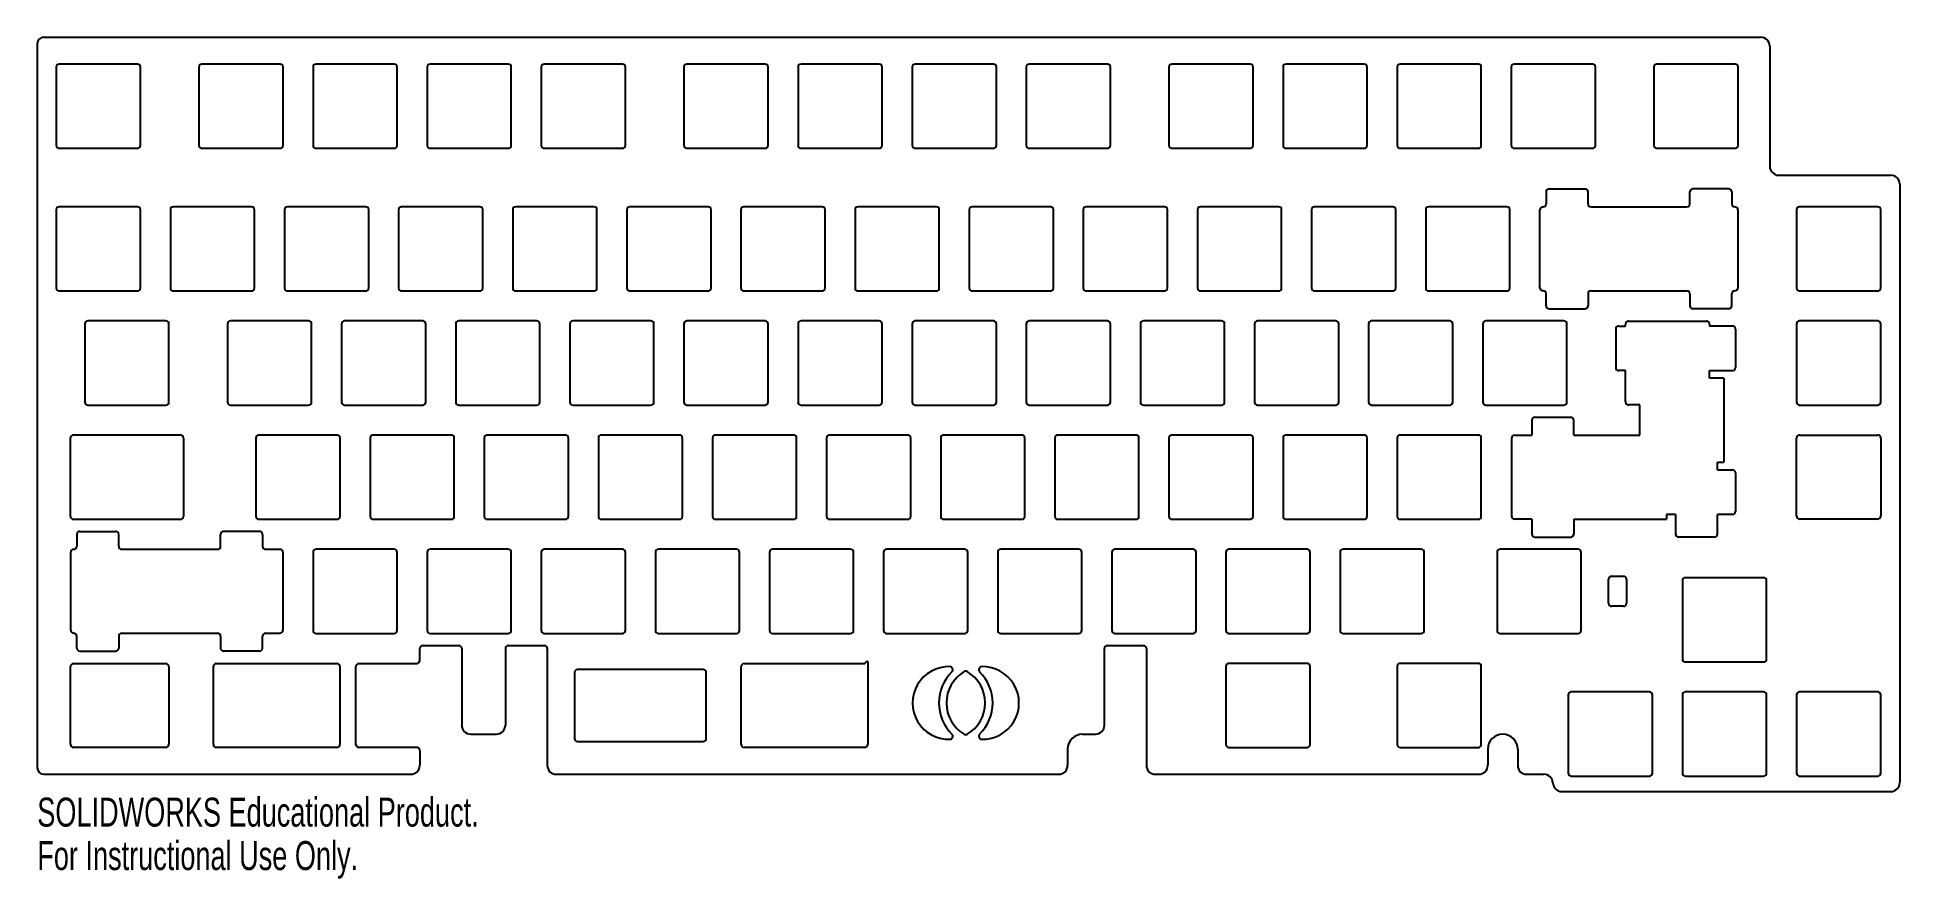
# Model space of a CAD drawing. Header units: millimetres. Extents: x 9 to 320, y -9 to 131.
import ezdxf

# ---------------------------------------------------------------- set-up
doc = ezdxf.new("R2010")
doc.units = ezdxf.units.MM
doc.styles.add('SLDTEXTSTYLE0', font='TXT', dxfattribs={"width": 0.7})

msp = doc.modelspace()

# ---------------------------------------------------------------- linework, layer by layer
at = {"color": 7, "linetype": 'Continuous', "lineweight": 25}
for p, q in [((9.96, 130.97), (296.56, 130.97)), ((8.86, 129.87), (8.86, 9.06)), ((298.06, 129.47), (298.06, 109.45)), ((12.03, 125.99), (12.03, 112.94)), ((25.58, 126.49), (12.53, 126.49)), ((26.08, 112.94), (26.08, 125.99)), ((35.84, 125.99), (35.84, 112.94)), ((49.39, 126.49), (36.34, 126.49)), ((49.89, 112.94), (49.89, 125.99)), ((54.89, 125.99), (54.89, 112.94)), ((68.44, 126.49), (55.39, 126.49)), ((68.94, 112.94), (68.94, 125.99)), ((73.94, 125.99), (73.94, 112.94)), ((87.49, 126.49), (74.44, 126.49)), ((87.99, 112.94), (87.99, 125.99)), ((92.99, 125.99), (92.99, 112.94)), ((106.54, 126.49), (93.49, 126.49)), ((107.04, 112.94), (107.04, 125.99)), ((116.81, 125.99), (116.81, 112.94)), ((130.36, 126.49), (117.31, 126.49)), ((130.86, 112.94), (130.86, 125.99)), ((135.86, 125.99), (135.86, 112.94)), ((149.41, 126.49), (136.36, 126.49)), ((149.91, 112.94), (149.91, 125.99)), ((154.91, 125.99), (154.91, 112.94)), ((168.46, 126.49), (155.41, 126.49)), ((168.96, 112.94), (168.96, 125.99)), ((173.96, 125.99), (173.96, 112.94)), ((187.51, 126.49), (174.46, 126.49)), ((188.01, 112.94), (188.01, 125.99)), ((197.77, 125.99), (197.77, 112.94)), ((211.32, 126.49), (198.27, 126.49)), ((211.82, 112.94), (211.82, 125.99)), ((216.82, 125.99), (216.82, 112.94)), ((230.37, 126.49), (217.32, 126.49)), ((230.87, 112.94), (230.87, 125.99)), ((235.87, 125.99), (235.87, 112.94)), ((249.42, 126.49), (236.37, 126.49)), ((249.92, 112.94), (249.92, 125.99)), ((254.92, 125.99), (254.92, 112.94)), ((268.47, 126.49), (255.42, 126.49)), ((268.97, 112.94), (268.97, 125.99)), ((278.73, 125.99), (278.73, 112.94)), ((292.28, 126.49), (279.23, 126.49)), ((292.78, 112.94), (292.78, 125.99)), ((12.53, 112.44), (25.58, 112.44)), ((36.34, 112.44), (49.39, 112.44)), ((55.39, 112.44), (68.44, 112.44)), ((74.44, 112.44), (87.49, 112.44)), ((93.49, 112.44), (106.54, 112.44)), ((117.31, 112.44), (130.36, 112.44)), ((136.36, 112.44), (149.41, 112.44)), ((155.41, 112.44), (168.46, 112.44)), ((174.46, 112.44), (187.51, 112.44)), ((198.27, 112.44), (211.32, 112.44)), ((217.32, 112.44), (230.37, 112.44)), ((236.37, 112.44), (249.42, 112.44)), ((255.42, 112.44), (268.47, 112.44)), ((279.23, 112.44), (292.28, 112.44)), ((299.56, 107.95), (318.27, 107.95)), ((319.77, 106.45), (319.77, 6.59)), ((25.58, 102.68), (12.53, 102.68)), ((44.63, 102.68), (31.58, 102.68)), ((63.68, 102.68), (50.63, 102.68)), ((82.73, 102.68), (69.68, 102.68)), ((101.78, 102.68), (88.73, 102.68)), ((120.83, 102.68), (107.78, 102.68)), ((139.88, 102.68), (126.83, 102.68)), ((158.93, 102.68), (145.88, 102.68)), ((177.98, 102.68), (164.93, 102.68)), ((197.03, 102.68), (183.98, 102.68)), ((216.08, 102.68), (203.03, 102.68)), ((235.13, 102.68), (222.08, 102.68)), ((254.18, 102.68), (241.13, 102.68)), ((260.21, 102.66), (260.23, 102.66)), ((260.73, 105.16), (260.73, 103.16)), ((261.23, 105.66), (267.23, 105.66)), ((267.73, 103.16), (267.73, 105.16)), ((268.23, 102.66), (284.23, 102.66)), ((284.73, 103.16), (284.73, 105.16)), ((291.23, 105.66), (285.23, 105.66)), ((291.73, 105.16), (291.73, 103.16)), ((292.23, 102.66), (292.26, 102.66)), ((316.09, 102.68), (303.04, 102.68)), ((12.03, 102.18), (12.03, 89.13)), ((26.08, 89.13), (26.08, 102.18)), ((31.08, 102.18), (31.08, 89.13)), ((45.13, 89.13), (45.13, 102.18)), ((50.13, 102.18), (50.13, 89.13)), ((64.18, 89.13), (64.18, 102.18)), ((69.18, 102.18), (69.18, 89.13)), ((83.23, 89.13), (83.23, 102.18)), ((88.23, 102.18), (88.23, 89.13)), ((102.28, 89.13), (102.28, 102.18)), ((107.28, 102.18), (107.28, 89.13)), ((121.33, 89.13), (121.33, 102.18)), ((126.33, 102.18), (126.33, 89.13)), ((140.38, 89.13), (140.38, 102.18)), ((145.38, 102.18), (145.38, 89.13)), ((159.43, 89.13), (159.43, 102.18)), ((164.43, 102.18), (164.43, 89.13)), ((178.48, 89.13), (178.48, 102.18)), ((183.48, 102.18), (183.48, 89.13)), ((197.53, 89.13), (197.53, 102.18)), ((202.53, 102.18), (202.53, 89.13)), ((216.58, 89.13), (216.58, 102.18)), ((221.58, 102.18), (221.58, 89.13)), ((235.63, 89.13), (235.63, 102.18)), ((240.63, 102.18), (240.63, 89.13)), ((254.68, 89.13), (254.68, 102.18)), ((259.71, 89.16), (259.71, 102.16)), ((292.76, 102.16), (292.76, 89.16)), ((302.54, 102.18), (302.54, 89.13)), ((316.59, 89.13), (316.59, 102.18)), ((12.53, 88.63), (25.58, 88.63)), ((31.58, 88.63), (44.63, 88.63)), ((50.63, 88.63), (63.68, 88.63)), ((69.68, 88.63), (82.73, 88.63)), ((88.73, 88.63), (101.78, 88.63)), ((107.78, 88.63), (120.83, 88.63)), ((126.83, 88.63), (139.88, 88.63)), ((145.88, 88.63), (158.93, 88.63)), ((164.93, 88.63), (177.98, 88.63)), ((183.98, 88.63), (197.03, 88.63)), ((203.03, 88.63), (216.08, 88.63)), ((222.08, 88.63), (235.13, 88.63)), ((241.13, 88.63), (254.18, 88.63)), ((260.23, 88.66), (260.21, 88.66)), ((260.73, 86.16), (260.73, 88.16)), ((267.73, 88.16), (267.73, 86.16)), ((268.23, 88.66), (284.23, 88.66)), ((284.73, 88.16), (284.73, 86.16)), ((291.73, 86.16), (291.73, 88.16)), ((292.23, 88.66), (292.26, 88.66)), ((303.04, 88.63), (316.09, 88.63)), ((261.23, 85.66), (267.23, 85.66)), ((291.23, 85.66), (285.23, 85.66)), ((16.79, 83.13), (16.79, 70.08)), ((30.34, 83.63), (17.29, 83.63)), ((30.84, 70.08), (30.84, 83.13)), ((40.61, 83.13), (40.61, 70.08)), ((54.16, 83.63), (41.11, 83.63)), ((54.66, 70.08), (54.66, 83.13)), ((59.66, 83.13), (59.66, 70.08)), ((73.21, 83.63), (60.16, 83.63)), ((73.71, 70.08), (73.71, 83.13)), ((78.71, 83.13), (78.71, 70.08)), ((92.26, 83.63), (79.21, 83.63)), ((92.76, 70.08), (92.76, 83.13)), ((97.76, 83.13), (97.76, 70.08)), ((111.31, 83.63), (98.26, 83.63)), ((111.81, 70.08), (111.81, 83.13)), ((116.81, 83.13), (116.81, 70.08)), ((130.36, 83.63), (117.31, 83.63)), ((130.86, 70.08), (130.86, 83.13)), ((135.86, 83.13), (135.86, 70.08)), ((149.41, 83.63), (136.36, 83.63)), ((149.91, 70.08), (149.91, 83.13)), ((154.91, 83.13), (154.91, 70.08)), ((168.46, 83.63), (155.41, 83.63)), ((168.96, 70.08), (168.96, 83.13)), ((173.96, 83.13), (173.96, 70.08)), ((187.51, 83.63), (174.46, 83.63)), ((188.01, 70.08), (188.01, 83.13)), ((193.01, 83.13), (193.01, 70.08)), ((206.56, 83.63), (193.51, 83.63)), ((207.06, 70.08), (207.06, 83.13)), ((212.06, 83.13), (212.06, 70.08)), ((225.61, 83.63), (212.56, 83.63)), ((226.11, 70.08), (226.11, 83.13)), ((231.11, 83.13), (231.11, 70.08)), ((244.66, 83.63), (231.61, 83.63)), ((245.16, 70.08), (245.16, 83.13)), ((250.16, 83.13), (250.16, 70.08)), ((263.71, 83.63), (250.66, 83.63)), ((264.21, 70.08), (264.21, 83.13)), ((272.35, 82.28), (272.35, 75.84)), ((272.85, 82.78), (273.99, 82.78)), ((273.99, 82.78), (273.99, 83.11)), ((274.49, 83.61), (287.49, 83.61)), ((287.99, 83.11), (288, 82.78)), ((291.85, 82.78), (288, 82.78)), ((292.35, 82.28), (292.35, 75.84)), ((302.54, 83.13), (302.54, 70.08)), ((316.09, 83.63), (303.04, 83.63)), ((316.59, 70.08), (316.59, 83.13)), ((273.99, 75.34), (272.85, 75.34)), ((273.99, 70.11), (273.99, 75.34)), ((288, 74.06), (288, 75.34)), ((288, 75.34), (291.85, 75.34)), ((290.38, 74.06), (288, 74.06)), ((290.38, 74.06), (290.38, 60.06)), ((17.29, 69.58), (30.34, 69.58)), ((41.11, 69.58), (54.16, 69.58)), ((60.16, 69.58), (73.21, 69.58)), ((79.21, 69.58), (92.26, 69.58)), ((98.26, 69.58), (111.31, 69.58)), ((117.31, 69.58), (130.36, 69.58)), ((136.36, 69.58), (149.41, 69.58)), ((155.41, 69.58), (168.46, 69.58)), ((174.46, 69.58), (187.51, 69.58)), ((193.51, 69.58), (206.56, 69.58)), ((212.56, 69.58), (225.61, 69.58)), ((231.61, 69.58), (244.66, 69.58)), ((250.66, 69.58), (263.71, 69.58)), ((276.38, 69.61), (274.49, 69.61)), ((276.38, 64.56), (276.38, 69.61)), ((303.04, 69.58), (316.09, 69.58)), ((258.35, 67.06), (258.35, 64.56)), ((258.85, 67.56), (264.85, 67.56)), ((265.35, 64.56), (265.35, 67.06)), ((14.39, 51.06), (14.39, 64.06)), ((14.94, 64.61), (32.7, 64.61)), ((33.25, 64.06), (33.25, 51.06)), ((45.37, 64.08), (45.37, 51.03)), ((58.92, 64.58), (45.87, 64.58)), ((59.42, 51.03), (59.42, 64.08)), ((64.42, 64.08), (64.42, 51.03)), ((77.97, 64.58), (64.92, 64.58)), ((78.47, 51.03), (78.47, 64.08)), ((83.47, 64.08), (83.47, 51.03)), ((97.02, 64.58), (83.97, 64.58)), ((97.52, 51.03), (97.52, 64.08)), ((102.52, 64.08), (102.52, 51.03)), ((116.07, 64.58), (103.02, 64.58)), ((116.57, 51.03), (116.57, 64.08)), ((121.57, 64.08), (121.57, 51.03)), ((135.12, 64.58), (122.07, 64.58)), ((135.62, 51.03), (135.62, 64.08)), ((140.62, 64.08), (140.62, 51.03)), ((154.17, 64.58), (141.12, 64.58)), ((154.67, 51.03), (154.67, 64.08)), ((159.67, 64.08), (159.67, 51.03)), ((173.22, 64.58), (160.17, 64.58)), ((173.72, 51.03), (173.72, 64.08)), ((178.72, 64.08), (178.72, 51.03)), ((192.27, 64.58), (179.22, 64.58)), ((192.77, 51.03), (192.77, 64.08)), ((197.77, 64.08), (197.77, 51.03)), ((211.32, 64.58), (198.27, 64.58)), ((211.82, 51.03), (211.82, 64.08)), ((216.82, 64.08), (216.82, 51.03)), ((230.37, 64.58), (217.32, 64.58)), ((230.87, 51.03), (230.87, 64.08)), ((235.87, 64.08), (235.87, 51.03)), ((249.42, 64.58), (236.37, 64.58)), ((249.92, 51.03), (249.92, 64.08)), ((254.95, 64.06), (254.95, 51.06)), ((255.45, 64.56), (258.35, 64.56)), ((265.35, 64.56), (276.38, 64.56)), ((302.54, 51.06), (302.54, 64.06)), ((303.07, 64.58), (316.12, 64.58)), ((316.59, 64.11), (316.59, 51.06)), ((289.35, 58.78), (289.35, 60.06)), ((289.35, 60.06), (290.38, 60.06)), ((289.35, 58.78), (291.85, 58.78)), ((292.35, 58.28), (292.35, 51.84)), ((32.7, 50.51), (14.94, 50.51)), ((45.87, 50.53), (58.92, 50.53)), ((64.92, 50.53), (77.97, 50.53)), ((83.97, 50.53), (97.02, 50.53)), ((103.02, 50.53), (116.07, 50.53)), ((122.07, 50.53), (135.12, 50.53)), ((141.12, 50.53), (154.17, 50.53)), ((160.17, 50.53), (173.22, 50.53)), ((179.22, 50.53), (192.27, 50.53)), ((198.27, 50.53), (211.32, 50.53)), ((217.32, 50.53), (230.37, 50.53)), ((236.37, 50.53), (249.42, 50.53)), ((258.35, 50.56), (255.45, 50.56)), ((258.35, 50.56), (258.35, 48.06)), ((265.35, 50.56), (265.35, 48.06)), ((265.35, 50.56), (280.85, 50.56)), ((280.85, 51.34), (280.85, 50.56)), ((282.35, 51.34), (280.85, 51.34)), ((282.35, 51.34), (282.35, 48.06)), ((289.35, 48.06), (289.35, 51.34)), ((291.85, 51.34), (289.35, 51.34)), ((316.07, 50.53), (303.07, 50.53)), ((15.46, 48.01), (15.46, 46.01)), ((15.96, 48.51), (21.96, 48.51)), ((22.46, 46.01), (22.46, 48.01)), ((39.46, 46.01), (39.46, 48.01)), ((45.96, 48.51), (39.96, 48.51)), ((46.46, 48.01), (46.46, 46.01)), ((258.85, 47.56), (264.85, 47.56)), ((288.85, 47.56), (282.85, 47.56)), ((14.44, 32.01), (14.44, 45.01)), ((14.94, 45.51), (14.96, 45.51)), ((22.96, 45.51), (38.96, 45.51)), ((46.96, 45.51), (49.37, 45.51)), ((49.87, 45.01), (49.87, 32.01)), ((54.89, 45.03), (54.89, 31.98)), ((68.44, 45.53), (55.39, 45.53)), ((68.94, 31.98), (68.94, 45.03)), ((73.94, 45.03), (73.94, 31.98)), ((87.49, 45.53), (74.44, 45.53)), ((87.99, 31.98), (87.99, 45.03)), ((92.99, 45.03), (92.99, 31.98)), ((106.54, 45.53), (93.49, 45.53)), ((107.04, 31.98), (107.04, 45.03)), ((112.04, 45.03), (112.04, 31.98)), ((125.59, 45.53), (112.54, 45.53)), ((126.09, 31.98), (126.09, 45.03)), ((131.09, 45.03), (131.09, 31.98)), ((144.64, 45.53), (131.59, 45.53)), ((145.14, 31.98), (145.14, 45.03)), ((150.14, 45.03), (150.14, 31.98)), ((163.69, 45.53), (150.64, 45.53)), ((164.19, 31.98), (164.19, 45.03)), ((169.19, 45.03), (169.19, 31.98)), ((182.74, 45.53), (169.69, 45.53)), ((183.24, 31.98), (183.24, 45.03)), ((188.24, 45.03), (188.24, 31.98)), ((201.79, 45.53), (188.74, 45.53)), ((202.29, 31.98), (202.29, 45.03)), ((207.29, 45.03), (207.29, 31.98)), ((220.84, 45.53), (207.79, 45.53)), ((221.34, 31.98), (221.34, 45.03)), ((226.34, 45.03), (226.34, 31.98)), ((239.89, 45.53), (226.84, 45.53)), ((240.39, 31.98), (240.39, 45.03)), ((252.54, 45.03), (252.54, 31.98)), ((266.09, 45.53), (253.04, 45.53)), ((266.59, 31.98), (266.59, 45.03)), ((271.16, 36.51), (271.16, 40.51)), ((271.66, 41.01), (273.66, 41.01)), ((274.16, 40.51), (274.16, 36.51)), ((297.04, 40.77), (283.99, 40.77)), ((283.49, 40.27), (283.49, 27.22)), ((297.54, 27.22), (297.54, 40.27)), ((273.66, 36.01), (271.66, 36.01)), ((14.96, 31.51), (14.94, 31.51)), ((22.96, 31.51), (38.96, 31.51)), ((46.96, 31.51), (49.37, 31.51)), ((55.39, 31.48), (68.44, 31.48)), ((74.44, 31.48), (87.49, 31.48)), ((93.49, 31.48), (106.54, 31.48)), ((112.54, 31.48), (125.59, 31.48)), ((131.59, 31.48), (144.64, 31.48)), ((150.64, 31.48), (163.69, 31.48)), ((169.69, 31.48), (182.74, 31.48)), ((188.74, 31.48), (201.79, 31.48)), ((207.79, 31.48), (220.84, 31.48)), ((226.84, 31.48), (239.89, 31.48)), ((253.04, 31.48), (266.09, 31.48)), ((15.46, 29.01), (15.46, 31.01)), ((15.96, 28.51), (21.96, 28.51)), ((22.46, 31.01), (22.46, 29.01)), ((39.46, 31.01), (39.46, 29.01)), ((45.96, 28.51), (39.96, 28.51)), ((46.46, 29.01), (46.46, 31.01)), ((72.71, 26.96), (72.71, 28.96)), ((73.21, 29.46), (79.21, 29.46)), ((79.71, 28.96), (79.71, 16.16)), ((87, 28.96), (87, 16.16)), ((87.5, 29.46), (93.5, 29.46)), ((94, 28.96), (94, 9.46)), ((187, 16.16), (187, 28.96)), ((187.5, 29.46), (193.5, 29.46)), ((194, 28.96), (194, 9.46)), ((14.43, 12.96), (14.43, 25.96)), ((14.93, 26.46), (30.32, 26.46)), ((30.82, 25.96), (30.82, 12.96)), ((38.25, 12.96), (38.25, 25.96)), ((38.75, 26.46), (58.89, 26.46)), ((59.39, 25.96), (59.39, 12.96)), ((62.06, 12.96), (62.06, 25.96)), ((62.56, 26.46), (72.21, 26.46)), ((98.54, 24.96), (98.54, 13.96)), ((120.04, 25.46), (99.04, 25.46)), ((120.54, 13.96), (120.54, 24.96)), ((126.36, 12.96), (126.36, 25.96)), ((126.86, 26.46), (147, 26.46)), ((147.5, 26.78), (147.5, 12.96)), ((207.29, 25.98), (207.29, 12.93)), ((220.84, 26.48), (207.79, 26.48)), ((221.34, 12.93), (221.34, 25.98)), ((235.87, 25.98), (235.87, 12.93)), ((249.42, 26.48), (236.37, 26.48)), ((249.92, 12.93), (249.92, 25.98)), ((283.99, 26.72), (297.04, 26.72)), ((264.44, 21.22), (264.44, 8.17)), ((277.99, 21.72), (264.94, 21.72)), ((278.49, 8.17), (278.49, 21.22)), ((283.49, 21.22), (283.49, 8.17)), ((297.04, 21.72), (283.99, 21.72)), ((297.54, 8.17), (297.54, 21.22)), ((302.54, 21.22), (302.54, 8.17)), ((316.09, 21.72), (303.04, 21.72)), ((316.59, 8.17), (316.59, 21.22)), ((30.32, 12.46), (14.93, 12.46)), ((58.89, 12.46), (38.75, 12.46)), ((72.21, 12.46), (62.56, 12.46)), ((81.21, 14.66), (85.5, 14.66)), ((99.04, 13.46), (120.04, 13.46)), ((147, 12.46), (126.86, 12.46)), ((183.36, 14.66), (185.5, 14.66)), ((72.71, 11.96), (72.71, 9.46)), ((180.86, 12.16), (180.86, 9.46)), ((207.79, 12.43), (220.84, 12.43)), ((236.37, 12.43), (249.42, 12.43)), ((250.99, 12.16), (250.99, 9.46)), ((255.99, 12.16), (255.99, 9.46)), ((9.96, 7.96), (71.21, 7.96)), ((95.5, 7.96), (179.36, 7.96)), ((195.5, 7.96), (249.49, 7.96)), ((257.49, 7.96), (260.37, 7.96)), ((264.94, 7.67), (277.99, 7.67)), ((283.99, 7.67), (297.04, 7.67)), ((303.04, 7.67), (316.09, 7.67)), ((263.37, 5.09), (318.27, 5.09))]:
    msp.add_line(p, q, dxfattribs=at)
for centre, radius, start, end in [((9.96, 129.87), 1.1, 90, 180), ((296.56, 129.47), 1.5, 0, 90), ((12.53, 125.99), 0.5, 90, 180), ((25.58, 125.99), 0.5, 0, 90), ((36.34, 125.99), 0.5, 90, 180), ((49.39, 125.99), 0.5, 0, 90), ((55.39, 125.99), 0.5, 90, 180), ((68.44, 125.99), 0.5, 0, 90), ((74.44, 125.99), 0.5, 90, 180), ((87.49, 125.99), 0.5, 0, 90), ((93.49, 125.99), 0.5, 90, 180), ((106.54, 125.99), 0.5, 0, 90), ((117.31, 125.99), 0.5, 90, 180), ((130.36, 125.99), 0.5, 0, 90), ((136.36, 125.99), 0.5, 90, 180), ((149.41, 125.99), 0.5, 0, 90), ((155.41, 125.99), 0.5, 90, 180), ((168.46, 125.99), 0.5, 0, 90), ((174.46, 125.99), 0.5, 90, 180), ((187.51, 125.99), 0.5, 0, 90), ((198.27, 125.99), 0.5, 90, 180), ((211.32, 125.99), 0.5, 360, 90), ((217.32, 125.99), 0.5, 90, 180), ((230.37, 125.99), 0.5, 360, 90), ((236.37, 125.99), 0.5, 90, 180), ((249.42, 125.99), 0.5, 360, 90), ((255.42, 125.99), 0.5, 90, 180), ((268.47, 125.99), 0.5, 0, 90), ((279.23, 125.99), 0.5, 90, 180), ((292.28, 125.99), 0.5, 0, 90), ((12.53, 112.94), 0.5, 180, 270), ((25.58, 112.94), 0.5, 270, 360), ((36.34, 112.94), 0.5, 180, 270), ((49.39, 112.94), 0.5, 270, 360), ((55.39, 112.94), 0.5, 180, 270), ((68.44, 112.94), 0.5, 270, 360), ((74.44, 112.94), 0.5, 180, 270), ((87.49, 112.94), 0.5, 270, 360), ((93.49, 112.94), 0.5, 180, 270), ((106.54, 112.94), 0.5, 270, 360), ((117.31, 112.94), 0.5, 180, 270), ((130.36, 112.94), 0.5, 270, 360), ((136.36, 112.94), 0.5, 180, 270), ((149.41, 112.94), 0.5, 270, 360), ((155.41, 112.94), 0.5, 180, 270), ((168.46, 112.94), 0.5, 270, 360), ((174.46, 112.94), 0.5, 180, 270), ((187.51, 112.94), 0.5, 270, 360), ((198.27, 112.94), 0.5, 180, 270), ((211.32, 112.94), 0.5, 270, 0), ((217.32, 112.94), 0.5, 180, 270), ((230.37, 112.94), 0.5, 270, 0), ((236.37, 112.94), 0.5, 180, 270), ((249.42, 112.94), 0.5, 270, 0), ((255.42, 112.94), 0.5, 180, 270), ((268.47, 112.94), 0.5, 270, 0), ((279.23, 112.94), 0.5, 180, 270), ((292.28, 112.94), 0.5, 270, 360), ((299.56, 109.45), 1.5, 180, 270), ((318.27, 106.45), 1.5, 0, 90), ((12.53, 102.18), 0.5, 90, 180), ((25.58, 102.18), 0.5, 0, 90), ((31.58, 102.18), 0.5, 90, 180), ((44.63, 102.18), 0.5, 0, 90), ((50.63, 102.18), 0.5, 90, 180), ((63.68, 102.18), 0.5, 360, 90), ((69.68, 102.18), 0.5, 90, 180), ((82.73, 102.18), 0.5, 360, 90), ((88.73, 102.18), 0.5, 90, 180), ((101.78, 102.18), 0.5, 0, 90), ((107.78, 102.18), 0.5, 90, 180), ((120.83, 102.18), 0.5, 0, 90), ((126.83, 102.18), 0.5, 90, 180), ((139.88, 102.18), 0.5, 0, 90), ((145.88, 102.18), 0.5, 90, 180), ((158.93, 102.18), 0.5, 0, 90), ((164.93, 102.18), 0.5, 90, 180), ((177.98, 102.18), 0.5, 0, 90), ((183.98, 102.18), 0.5, 90, 180), ((197.03, 102.18), 0.5, 0, 90), ((203.03, 102.18), 0.5, 90, 180), ((216.08, 102.18), 0.5, 0, 90), ((222.08, 102.18), 0.5, 90, 180), ((235.13, 102.18), 0.5, 0, 90), ((241.13, 102.18), 0.5, 90, 180), ((254.18, 102.18), 0.5, 0, 90), ((260.21, 102.16), 0.5, 90, 180), ((260.23, 103.16), 0.5, 270, 0), ((261.23, 105.16), 0.5, 90, 180), ((267.23, 105.16), 0.5, 360, 90), ((268.23, 103.16), 0.5, 180, 270), ((284.23, 103.16), 0.5, 270, 0), ((285.23, 105.16), 0.5, 90, 180), ((291.23, 105.16), 0.5, 0, 90), ((292.23, 103.16), 0.5, 180, 270), ((292.26, 102.16), 0.5, 360, 90), ((303.04, 102.18), 0.5, 90, 180), ((316.09, 102.18), 0.5, 0, 90), ((12.53, 89.13), 0.5, 180, 270), ((25.58, 89.13), 0.5, 270, 0), ((31.58, 89.13), 0.5, 180, 270), ((44.63, 89.13), 0.5, 270, 360), ((50.63, 89.13), 0.5, 180, 270), ((63.68, 89.13), 0.5, 270, 0), ((69.68, 89.13), 0.5, 180, 270), ((82.73, 89.13), 0.5, 270, 0), ((88.73, 89.13), 0.5, 180, 270), ((101.78, 89.13), 0.5, 270, 0), ((107.78, 89.13), 0.5, 180, 270), ((120.83, 89.13), 0.5, 270, 0), ((126.83, 89.13), 0.5, 180, 270), ((139.88, 89.13), 0.5, 270, 360), ((145.88, 89.13), 0.5, 180, 270), ((158.93, 89.13), 0.5, 270, 360), ((164.93, 89.13), 0.5, 180, 270), ((177.98, 89.13), 0.5, 270, 360), ((183.98, 89.13), 0.5, 180, 270), ((197.03, 89.13), 0.5, 270, 360), ((203.03, 89.13), 0.5, 180, 270), ((216.08, 89.13), 0.5, 270, 360), ((222.08, 89.13), 0.5, 180, 270), ((235.13, 89.13), 0.5, 270, 360), ((241.13, 89.13), 0.5, 180, 270), ((254.18, 89.13), 0.5, 270, 0), ((260.21, 89.16), 0.5, 180, 270), ((260.23, 88.16), 0.5, 0, 90), ((268.23, 88.16), 0.5, 90, 180), ((284.23, 88.16), 0.5, 360, 90), ((292.23, 88.16), 0.5, 90, 180), ((292.26, 89.16), 0.5, 270, 360), ((303.04, 89.13), 0.5, 180, 270), ((316.09, 89.13), 0.5, 270, 0), ((261.23, 86.16), 0.5, 180, 270), ((267.23, 86.16), 0.5, 270, 360), ((285.23, 86.16), 0.5, 180, 270), ((291.23, 86.16), 0.5, 270, 360), ((17.29, 83.13), 0.5, 90, 180), ((30.34, 83.13), 0.5, 0, 90), ((41.11, 83.13), 0.5, 90, 180), ((54.16, 83.13), 0.5, 360, 90), ((60.16, 83.13), 0.5, 90, 180), ((73.21, 83.13), 0.5, 0, 90), ((79.21, 83.13), 0.5, 90, 180), ((92.26, 83.13), 0.5, 360, 90), ((98.26, 83.13), 0.5, 90, 180), ((111.31, 83.13), 0.5, 360, 90), ((117.31, 83.13), 0.5, 90, 180), ((130.36, 83.13), 0.5, 0, 90), ((136.36, 83.13), 0.5, 90, 180), ((149.41, 83.13), 0.5, 0, 90), ((155.41, 83.13), 0.5, 90, 180), ((168.46, 83.13), 0.5, 0, 90), ((174.46, 83.13), 0.5, 90, 180), ((187.51, 83.13), 0.5, 0, 90), ((193.51, 83.13), 0.5, 90, 180), ((206.56, 83.13), 0.5, 0, 90), ((212.56, 83.13), 0.5, 90, 180), ((225.61, 83.13), 0.5, 0, 90), ((231.61, 83.13), 0.5, 90, 180), ((244.66, 83.13), 0.5, 0, 90), ((250.66, 83.13), 0.5, 90, 180), ((263.71, 83.13), 0.5, 360, 90), ((272.85, 82.28), 0.5, 90, 180), ((274.49, 83.11), 0.5, 90, 180), ((287.49, 83.11), 0.5, 0, 90), ((291.85, 82.28), 0.5, 360, 90), ((303.04, 83.13), 0.5, 90, 180), ((316.09, 83.13), 0.5, 0, 90), ((272.85, 75.84), 0.5, 180, 270), ((291.85, 75.84), 0.5, 270, 360), ((17.29, 70.08), 0.5, 180, 270), ((30.34, 70.08), 0.5, 270, 0), ((41.11, 70.08), 0.5, 180, 270), ((54.16, 70.08), 0.5, 270, 0), ((60.16, 70.08), 0.5, 180, 270), ((73.21, 70.08), 0.5, 270, 0), ((79.21, 70.08), 0.5, 180, 270), ((92.26, 70.08), 0.5, 270, 0), ((98.26, 70.08), 0.5, 180, 270), ((111.31, 70.08), 0.5, 270, 0), ((117.31, 70.08), 0.5, 180, 270), ((130.36, 70.08), 0.5, 270, 360), ((136.36, 70.08), 0.5, 180, 270), ((149.41, 70.08), 0.5, 270, 360), ((155.41, 70.08), 0.5, 180, 270), ((168.46, 70.08), 0.5, 270, 360), ((174.46, 70.08), 0.5, 180, 270), ((187.51, 70.08), 0.5, 270, 360), ((193.51, 70.08), 0.5, 180, 270), ((206.56, 70.08), 0.5, 270, 360), ((212.56, 70.08), 0.5, 180, 270), ((225.61, 70.08), 0.5, 270, 360), ((231.61, 70.08), 0.5, 180, 270), ((244.66, 70.08), 0.5, 270, 360), ((250.66, 70.08), 0.5, 180, 270), ((263.71, 70.08), 0.5, 270, 0), ((274.49, 70.11), 0.5, 180, 270), ((303.04, 70.08), 0.5, 180, 270), ((316.09, 70.08), 0.5, 270, 0), ((258.85, 67.06), 0.5, 90, 180), ((264.85, 67.06), 0.5, 360, 90), ((14.94, 64.06), 0.55, 90, 180), ((32.7, 64.06), 0.55, 0, 90), ((45.87, 64.08), 0.5, 90, 180), ((58.92, 64.08), 0.5, 0, 90), ((64.92, 64.08), 0.5, 90, 180), ((77.97, 64.08), 0.5, 0, 90), ((83.97, 64.08), 0.5, 90, 180), ((97.02, 64.08), 0.5, 0, 90), ((103.02, 64.08), 0.5, 90, 180), ((116.07, 64.08), 0.5, 0, 90), ((122.07, 64.08), 0.5, 90, 180), ((135.12, 64.08), 0.5, 360, 90), ((141.12, 64.08), 0.5, 90, 180), ((154.17, 64.08), 0.5, 360, 90), ((160.17, 64.08), 0.5, 90, 180), ((173.22, 64.08), 0.5, 360, 90), ((179.22, 64.08), 0.5, 90, 180), ((192.27, 64.08), 0.5, 360, 90), ((198.27, 64.08), 0.5, 90, 180), ((211.32, 64.08), 0.5, 360, 90), ((217.32, 64.08), 0.5, 90, 180), ((230.37, 64.08), 0.5, 360, 90), ((236.37, 64.08), 0.5, 90, 180), ((249.42, 64.08), 0.5, 360, 90), ((255.45, 64.06), 0.5, 90, 180), ((303.07, 64.06), 0.525, 90, 180), ((316.12, 64.11), 0.475, 360, 90), ((291.85, 58.28), 0.5, 0, 90), ((14.94, 51.06), 0.55, 180, 270), ((32.7, 51.06), 0.55, 270, 0), ((45.87, 51.03), 0.5, 180, 270), ((58.92, 51.03), 0.5, 270, 360), ((64.92, 51.03), 0.5, 180, 270), ((77.97, 51.03), 0.5, 270, 0), ((83.97, 51.03), 0.5, 180, 270), ((97.02, 51.03), 0.5, 270, 0), ((103.02, 51.03), 0.5, 180, 270), ((116.07, 51.03), 0.5, 270, 0), ((122.07, 51.03), 0.5, 180, 270), ((135.12, 51.03), 0.5, 270, 0), ((141.12, 51.03), 0.5, 180, 270), ((154.17, 51.03), 0.5, 270, 0), ((160.17, 51.03), 0.5, 180, 270), ((173.22, 51.03), 0.5, 270, 0), ((179.22, 51.03), 0.5, 180, 270), ((192.27, 51.03), 0.5, 270, 0), ((198.27, 51.03), 0.5, 180, 270), ((211.32, 51.03), 0.5, 270, 0), ((217.32, 51.03), 0.5, 180, 270), ((230.37, 51.03), 0.5, 270, 0), ((236.37, 51.03), 0.5, 180, 270), ((249.42, 51.03), 0.5, 270, 0), ((255.45, 51.06), 0.5, 180, 270), ((291.85, 51.84), 0.5, 270, 0), ((303.07, 51.06), 0.525, 180, 270), ((316.07, 51.06), 0.525, 270, 0), ((15.96, 48.01), 0.5, 90, 180), ((21.96, 48.01), 0.5, 360, 90), ((39.96, 48.01), 0.5, 90, 180), ((45.96, 48.01), 0.5, 0, 90), ((258.85, 48.06), 0.5, 180, 270), ((264.85, 48.06), 0.5, 270, 360), ((282.85, 48.06), 0.5, 180, 270), ((288.85, 48.06), 0.5, 270, 360), ((14.94, 45.01), 0.5, 90, 180), ((14.96, 46.01), 0.5, 270, 0), ((22.96, 46.01), 0.5, 180, 270), ((38.96, 46.01), 0.5, 270, 0), ((46.96, 46.01), 0.5, 180, 270), ((49.37, 45.01), 0.5, 360, 90), ((55.39, 45.03), 0.5, 90, 180), ((68.44, 45.03), 0.5, 0, 90), ((74.44, 45.03), 0.5, 90, 180), ((87.49, 45.03), 0.5, 360, 90), ((93.49, 45.03), 0.5, 90, 180), ((106.54, 45.03), 0.5, 0, 90), ((112.54, 45.03), 0.5, 90, 180), ((125.59, 45.03), 0.5, 0, 90), ((131.59, 45.03), 0.5, 90, 180), ((144.64, 45.03), 0.5, 360, 90), ((150.64, 45.03), 0.5, 90, 180), ((163.69, 45.03), 0.5, 0, 90), ((169.69, 45.03), 0.5, 90, 180), ((182.74, 45.03), 0.5, 360, 90), ((188.74, 45.03), 0.5, 90, 180), ((201.79, 45.03), 0.5, 360, 90), ((207.79, 45.03), 0.5, 90, 180), ((220.84, 45.03), 0.5, 360, 90), ((226.84, 45.03), 0.5, 90, 180), ((239.89, 45.03), 0.5, 360, 90), ((253.04, 45.03), 0.5, 90, 180), ((266.09, 45.03), 0.5, 0, 90), ((271.66, 40.51), 0.5, 90, 180), ((273.66, 40.51), 0.5, 0, 90), ((283.99, 40.27), 0.5, 90, 180), ((297.04, 40.27), 0.5, 0, 90), ((271.66, 36.51), 0.5, 180, 270), ((273.66, 36.51), 0.5, 270, 0), ((14.94, 32.01), 0.5, 180, 270), ((14.96, 31.01), 0.5, 360, 90), ((22.96, 31.01), 0.5, 90, 180), ((38.96, 31.01), 0.5, 0, 90), ((46.96, 31.01), 0.5, 90, 180), ((49.37, 32.01), 0.5, 270, 0), ((55.39, 31.98), 0.5, 180, 270), ((68.44, 31.98), 0.5, 270, 0), ((74.44, 31.98), 0.5, 180, 270), ((87.49, 31.98), 0.5, 270, 0), ((93.49, 31.98), 0.5, 180, 270), ((106.54, 31.98), 0.5, 270, 0), ((112.54, 31.98), 0.5, 180, 270), ((125.59, 31.98), 0.5, 270, 0), ((131.59, 31.98), 0.5, 180, 270), ((144.64, 31.98), 0.5, 270, 0), ((150.64, 31.98), 0.5, 180, 270), ((163.69, 31.98), 0.5, 270, 0), ((169.69, 31.98), 0.5, 180, 270), ((182.74, 31.98), 0.5, 270, 0), ((188.74, 31.98), 0.5, 180, 270), ((201.79, 31.98), 0.5, 270, 0), ((207.79, 31.98), 0.5, 180, 270), ((220.84, 31.98), 0.5, 270, 0), ((226.84, 31.98), 0.5, 180, 270), ((239.89, 31.98), 0.5, 270, 0), ((253.04, 31.98), 0.5, 180, 270), ((266.09, 31.98), 0.5, 270, 0), ((15.96, 29.01), 0.5, 180, 270), ((21.96, 29.01), 0.5, 270, 0), ((39.96, 29.01), 0.5, 180, 270), ((45.96, 29.01), 0.5, 270, 360), ((73.21, 28.96), 0.5, 90, 180), ((79.21, 28.96), 0.5, 360, 90), ((87.5, 28.96), 0.5, 90, 180), ((93.5, 28.96), 0.5, 0, 90), ((187.5, 28.96), 0.5, 90, 180.0001), ((193.5, 28.96), 0.5, 360, 90), ((14.93, 25.96), 0.5, 90, 180), ((30.32, 25.96), 0.5, 0, 90), ((38.75, 25.96), 0.5, 90, 180), ((58.89, 25.96), 0.5, 0, 90), ((62.56, 25.96), 0.5, 90, 180), ((72.21, 26.96), 0.5, 270, 0), ((99.04, 24.96), 0.5, 90, 180), ((120.04, 24.96), 0.5, 360, 90), ((126.86, 25.96), 0.5, 90, 180), ((147.46, 26.28), 0.5, 86.4273, 159.6662), ((161.04, 19.87), 6.06, 88.3869, 271.6131), ((166.68, 19.87), 7.31, 134.618, 225.382), ((166.68, 19.87), 6.06, 120.4812, 239.5188), ((161.19, 25.43), 0.5, 314.618, 88.3869), ((163.86, 24.67), 0.5, 59.5188, 120.4812), ((161.04, 19.87), 6.06, 300.4812, 59.5188), ((166.53, 25.43), 0.5, 91.6131, 225.382), ((161.04, 19.87), 7.31, 314.618, 45.382), ((166.68, 19.87), 6.06, 268.3869, 91.6131), ((207.79, 25.98), 0.5, 90, 180), ((220.84, 25.98), 0.5, 360, 90), ((236.37, 25.98), 0.5, 90, 180), ((249.42, 25.98), 0.5, 360, 90), ((283.99, 27.22), 0.5, 180, 270), ((297.04, 27.22), 0.5, 270, 0), ((264.94, 21.22), 0.5, 90, 180), ((277.99, 21.22), 0.5, 0, 90), ((283.99, 21.22), 0.5, 90, 180), ((297.04, 21.22), 0.5, 0, 90), ((303.04, 21.22), 0.5, 90, 180), ((316.09, 21.22), 0.5, 0, 90), ((81.21, 16.16), 1.5, 180, 270), ((85.5, 16.16), 1.5, 270, 0), ((185.5, 16.16), 1.5, 270, 0), ((14.93, 12.96), 0.5, 180, 270), ((30.32, 12.96), 0.5, 270, 0), ((38.75, 12.96), 0.5, 180, 270), ((58.89, 12.96), 0.5, 270, 0), ((62.56, 12.96), 0.5, 180, 270), ((72.21, 11.96), 0.5, 0, 90), ((99.04, 13.96), 0.5, 180, 270), ((120.04, 13.96), 0.5, 270, 360), ((126.86, 12.96), 0.5, 180, 270), ((147, 12.96), 0.5, 270, 360), ((161.19, 14.31), 0.5, 271.6131, 45.382), ((163.86, 15.07), 0.5, 239.5188, 300.4812), ((166.53, 14.31), 0.5, 134.618, 268.3869), ((183.36, 12.16), 2.5, 90, 180), ((207.79, 12.93), 0.5, 180, 270), ((220.84, 12.93), 0.5, 270, 0), ((236.37, 12.93), 0.5, 180, 270), ((249.42, 12.93), 0.5, 270, 0), ((253.49, 12.16), 2.5, 0, 180), ((71.21, 9.46), 1.5, 270, 0), ((95.5, 9.46), 1.5, 180, 270), ((179.36, 9.46), 1.5, 270, 0), ((195.5, 9.46), 1.5, 180, 270), ((249.49, 9.46), 1.5, 270, 0), ((257.49, 9.46), 1.5, 180, 270), ((9.96, 9.06), 1.1, 180, 270), ((260.37, 6.46), 1.5, 2.627, 90), ((263.37, 6.59), 1.5, 182.627, 270), ((264.94, 8.17), 0.5, 180, 270), ((277.99, 8.17), 0.5, 270, 0), ((283.99, 8.17), 0.5, 180, 270), ((297.04, 8.17), 0.5, 270, 0), ((303.04, 8.17), 0.5, 180, 270), ((316.09, 8.17), 0.5, 270, 0), ((318.27, 6.59), 1.5, 270, 360)]:
    msp.add_arc(centre, radius, start, end, dxfattribs=at)

# ---------------------------------------------------------------- texts
at = {"color": 7, "linetype": 'Continuous', "char_height": 4.8336, "attachment_point": 1, "style": 'SLDTEXTSTYLE0'}
for s, insert in [('SOLIDWORKS Educational Product.', (8.86, 4.07)), ('For Instructional Use Only.', (8.86, -3.18))]:
    msp.add_mtext(s, dxfattribs=dict(at, insert=insert))

doc.saveas('drawing.dxf')
